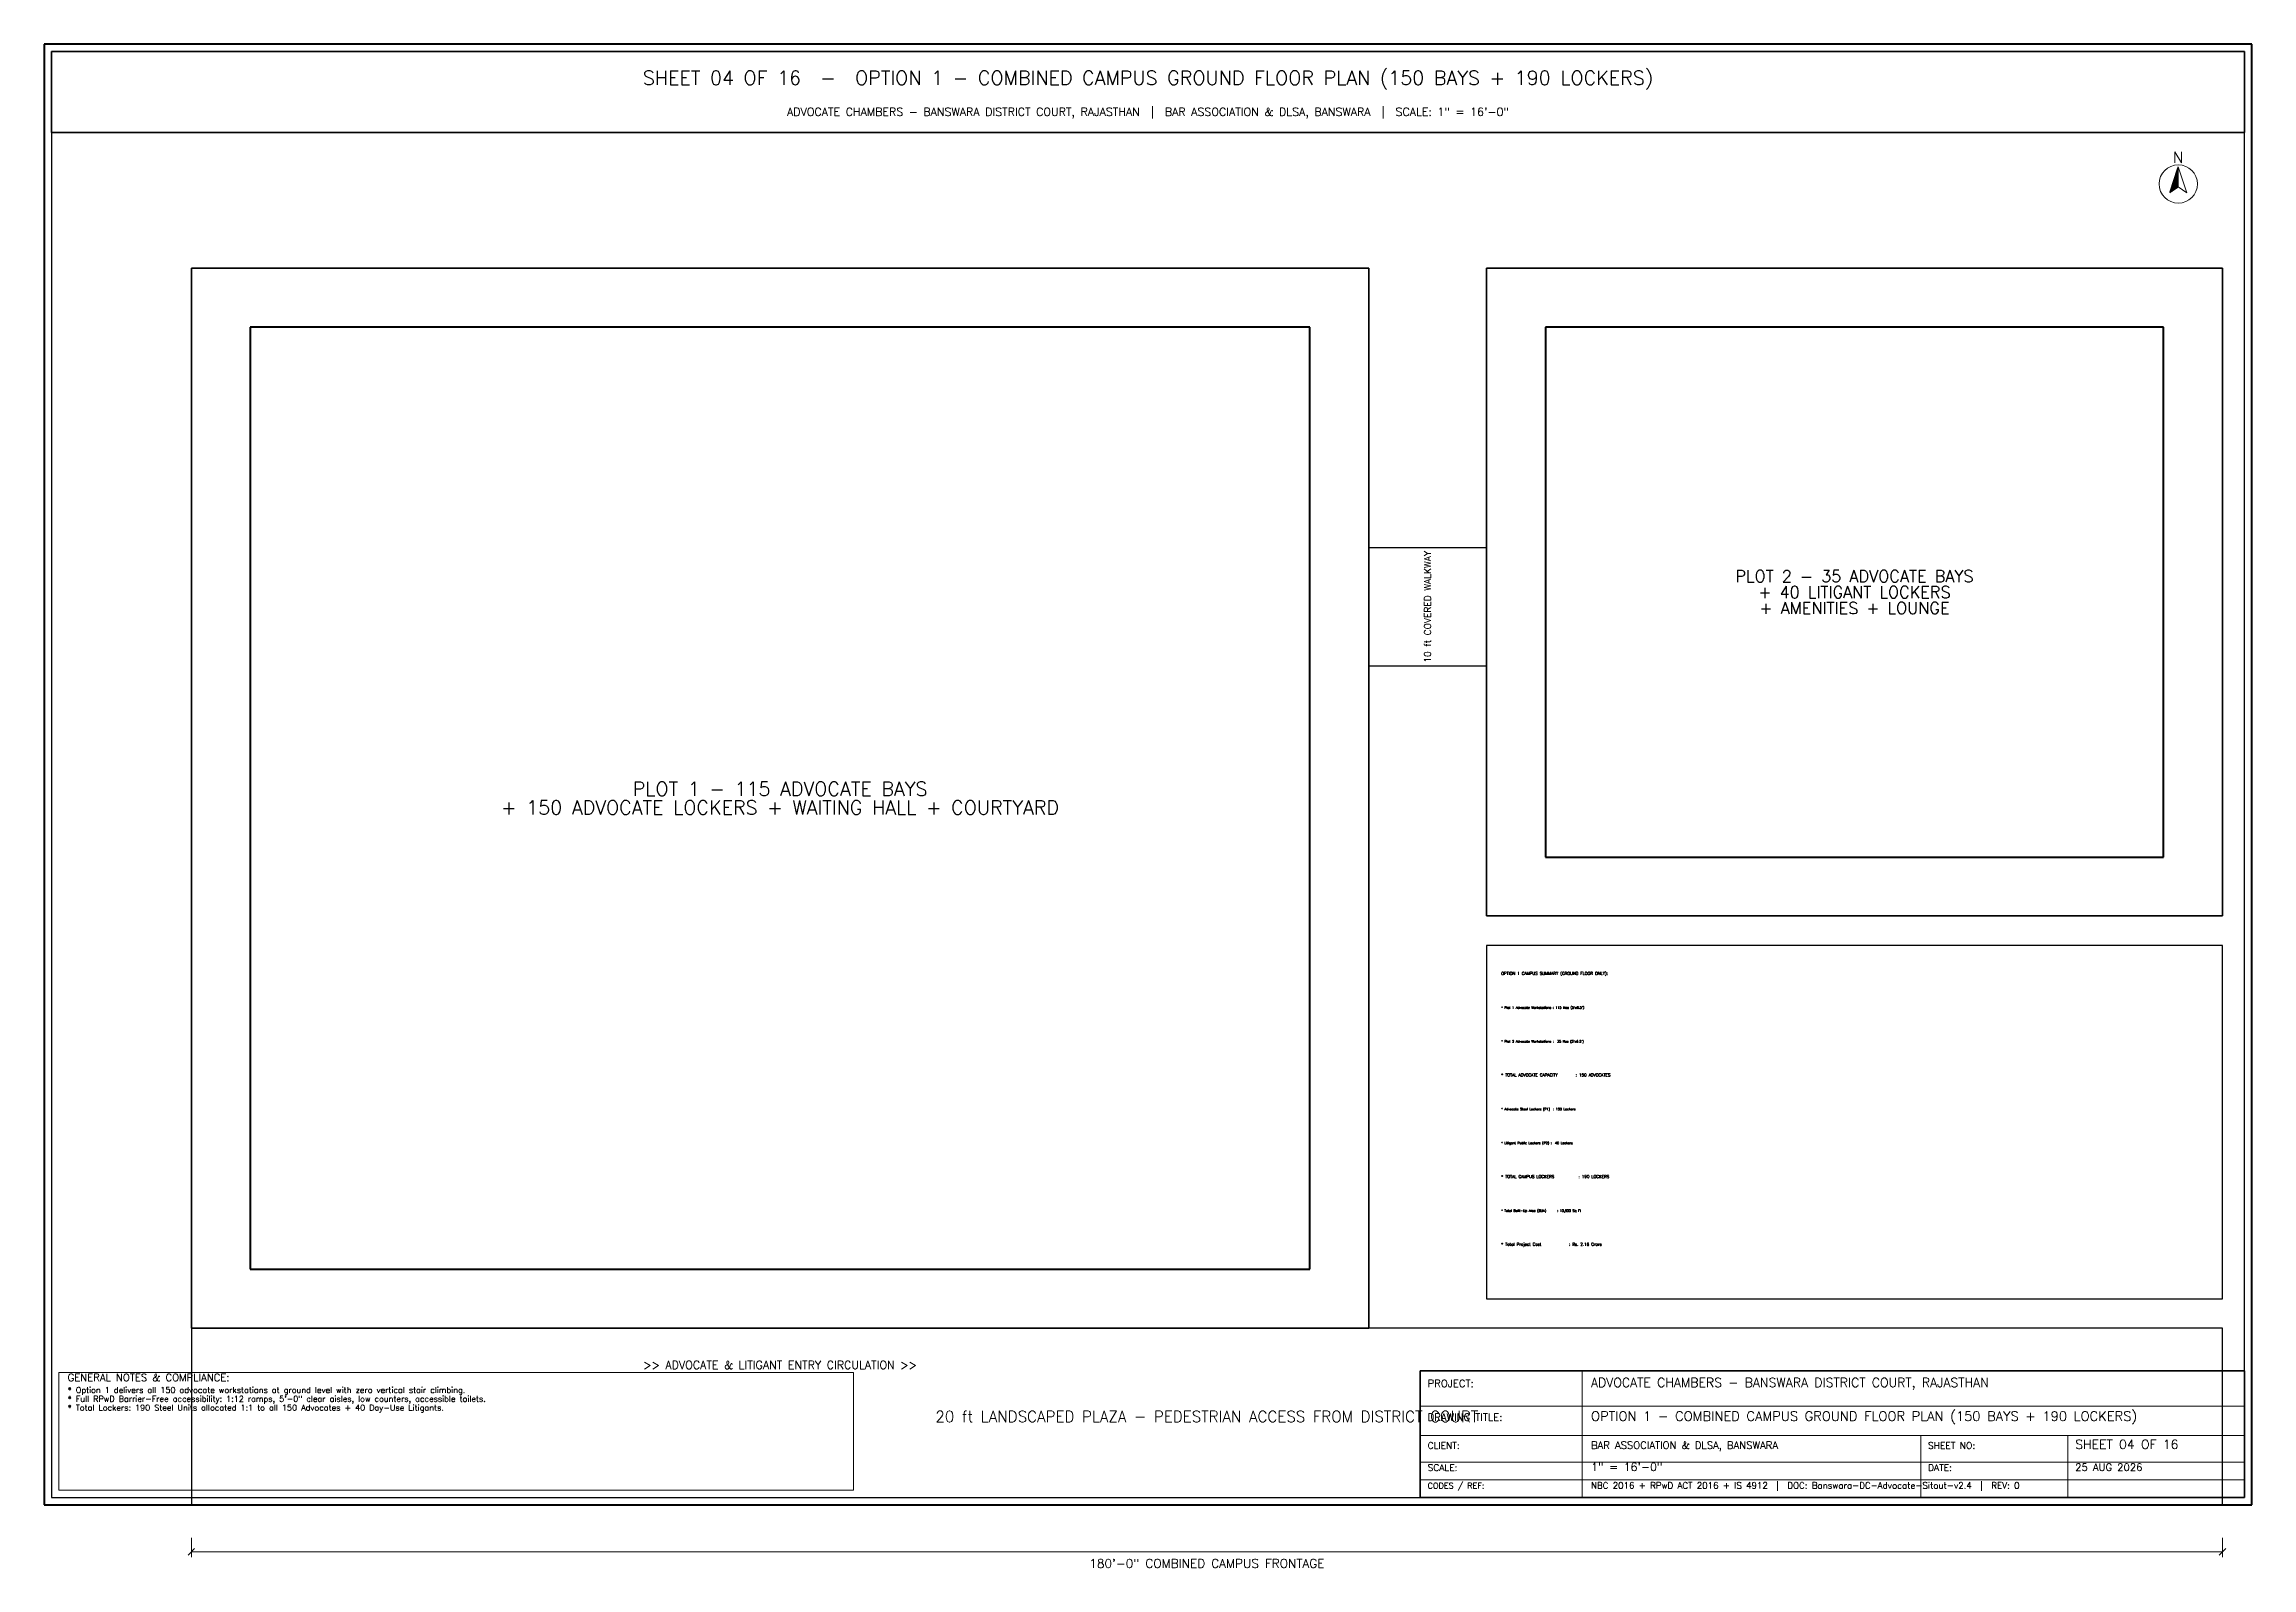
# Model space of a CAD drawing. Header units: inches. Extents: x 0 to 1800, y -51 to 1191.
import ezdxf
from ezdxf.enums import TextEntityAlignment as Align

# ---------------------------------------------------------------- set-up
doc = ezdxf.new("R2010")
doc.units = ezdxf.units.IN
doc.header["$MEASUREMENT"] = 0
for name, color, linetype in [('A-ACC', 5, 'Continuous'), ('A-DIM', 4, 'Continuous'), ('A-ROOF', 5, 'Continuous'), ('A-SITE', 2, 'Continuous'), ('A-TEXT', 7, 'Continuous'), ('A-TEXT-TTL', 7, 'Continuous'), ('A-TTLB', 7, 'Continuous'), ('A-WALL', 7, 'Continuous')]:
    doc.layers.add(name, color=color, linetype=linetype)
doc.styles.add('SIMPLEX', font='simplex.shx')

msp = doc.modelspace()

# ---------------------------------------------------------------- hatches: boundary and pattern name
at = {"layer": 'A-TTLB'}
h = msp.add_hatch(dxfattribs=at)
h.set_pattern_fill('SOLID')
h.paths.add_polyline_path([(1740, 1090.7), (1733, 1069.6), (1740, 1074.3)])

# ---------------------------------------------------------------- linework, layer by layer
at = {"layer": 'A-DIM', "lineweight": 30}
for p, q in [((117.3, -41.1), (122.7, -35.7)), ((1773.3, -41.1), (1778.7, -35.7))]:
    msp.add_line(p, q, dxfattribs=at)
at = {"layer": 'A-DIM', "lineweight": 13}
for p, q in [((120, -27), (120, -42.6)), ((1776, -27), (1776, -42.6))]:
    msp.add_line(p, q, dxfattribs=at)
at = {"layer": 'A-DIM', "lineweight": 18}
msp.add_line((120, -38.4), (1776, -38.4), dxfattribs=at)
at = {"layer": 'A-ROOF', "lineweight": 25}
for p, q in [((1176, 780), (1080, 780)), ((1080, 780), (1080, 684)), ((1176, 684), (1176, 780)), ((1080, 684), (1176, 684))]:
    msp.add_line(p, q, dxfattribs=at)
at = {"layer": 'A-SITE', "lineweight": 35}
for p, q in [((1080, 1008), (120, 1008)), ((120, 1008), (120, 144)), ((1080, 144), (1080, 1008)), ((1776, 1008), (1176, 1008)), ((1176, 1008), (1176, 480)), ((1776, 480), (1776, 1008)), ((1176, 480), (1776, 480)), ((120, 144), (1080, 144))]:
    msp.add_line(p, q, dxfattribs=at)
at = {"layer": 'A-SITE', "lineweight": 30}
for p, q in [((1776, 144), (120, 144)), ((120, 144), (120, 0)), ((1776, 0), (1776, 144)), ((120, 0), (1776, 0))]:
    msp.add_line(p, q, dxfattribs=at)
at = {"layer": 'A-TTLB', "lineweight": 50}
for p, q in [((1800, 1190.7), (0, 1190.7)), ((0, 1190.7), (0, 0)), ((1800, 0), (1800, 1190.7)), ((0, 0), (1800, 0))]:
    msp.add_line(p, q, dxfattribs=at)
at = {"layer": 'A-TTLB', "lineweight": 25}
for p, q in [((1794, 1184.7), (6, 1184.7)), ((6, 1184.7), (6, 6)), ((1794, 6), (1794, 1184.7)), ((1776, 456), (1176, 456)), ((1176, 456), (1176, 168)), ((1776, 168), (1776, 456)), ((1176, 168), (1776, 168)), ((6, 6), (1794, 6))]:
    msp.add_line(p, q, dxfattribs=at)
at = {"layer": 'A-TTLB', "lineweight": 35}
for p, q in [((1794, 1184.7), (6, 1184.7)), ((6, 1184.7), (6, 1118.7)), ((1794, 1118.7), (1794, 1184.7)), ((6, 1118.7), (1794, 1118.7)), ((1794, 109.2), (1122, 109.2)), ((1122, 109.2), (1122, 6)), ((1794, 6), (1794, 109.2)), ((1122, 6), (1794, 6))]:
    msp.add_line(p, q, dxfattribs=at)
at = {"layer": 'A-TTLB', "lineweight": 20}
for p, q in [((1740, 1090.7), (1747, 1069.6)), ((1747, 1069.6), (1740, 1074.3)), ((660, 108), (12, 108)), ((12, 108), (12, 12)), ((660, 12), (660, 108)), ((1254, 6), (1254, 109.2)), ((1122, 80.4), (1794, 80.4)), ((1122, 56.4), (1794, 56.4)), ((1530, 6), (1530, 56.4)), ((1650, 6), (1650, 56.4)), ((1122, 34.8), (1794, 34.8)), ((1122, 20.4), (1794, 20.4)), ((12, 12), (660, 12))]:
    msp.add_line(p, q, dxfattribs=at)
msp.add_circle((1740, 1076.7), 15.6, dxfattribs=at)
at = {"layer": 'A-WALL', "lineweight": 50}
for p, q in [((1032, 960), (168, 960)), ((168, 960), (168, 192)), ((1032, 192), (1032, 960)), ((1728, 960), (1224, 960)), ((1224, 960), (1224, 528)), ((1728, 528), (1728, 960)), ((1224, 528), (1728, 528)), ((168, 192), (1032, 192))]:
    msp.add_line(p, q, dxfattribs=at)

# ---------------------------------------------------------------- texts
at = {"layer": 'A-ACC', "style": 'SIMPLEX'}
msp.add_text('>> ADVOCATE & LITIGANT ENTRY CIRCULATION >>', height=6.6, dxfattribs=at).set_placement((600, 114), align=Align.MIDDLE_CENTER)
at = {"layer": 'A-DIM', "style": 'SIMPLEX'}
msp.add_text('180\'-0" COMBINED CAMPUS FRONTAGE', height=7.2, dxfattribs=at).set_placement((948, -44.2), align=Align.TOP_CENTER)
at = {"layer": 'A-TEXT', "style": 'SIMPLEX'}
for s, height, p in [("* Plot 1 Advocate Workstations : 115 Nos (5'x6.5')", 1.92, (1188, 404.4)), ("* Plot 2 Advocate Workstations :  35 Nos (5'x6.5')", 1.92, (1188, 376.8)), ('* Advocate Steel Lockers (P1)  : 150 Lockers', 1.92, (1188, 321.6)), ('* Litigant Public Lockers (P2) :  40 Lockers', 1.92, (1188, 294)), ('* Total Built-Up Area (BUA)    : 10,500 Sq Ft', 1.92, (1188, 238.8)), ('* Option 1 delivers all 150 advocate workstations at ground level with zero vertical stair climbing.', 4.8, (19.2, 91.2)), ('* Full RPwD Barrier-Free accessibility: 1:12 ramps, 5\'-0" clear aisles, low counters, accessible toilets.', 4.8, (19.2, 84)), ('* Total Lockers: 190 Steel Units allocated 1:1 to all 150 Advocates + 40 Day-Use Litigants.', 4.8, (19.2, 76.8)), ('BAR ASSOCIATION & DLSA, BANSWARA', 6, (1261.2, 45.6)), ('NBC 2016 + RPwD ACT 2016 + IS 4912  |  DOC: Banswara-DC-Advocate-Sitout-v2.4  |  REV: 0', 5.16, (1261.2, 13.2)), ('1" = 16\'-0"', 6.6, (1261.2, 27.6)), ('25 AUG 2026', 6, (1656, 27.6))]:
    msp.add_text(s, height=height, dxfattribs=at).set_placement(p)
at = {"layer": 'A-TEXT-TTL', "style": 'SIMPLEX'}
for s, height, p in [('SHEET 04 OF 16  -  OPTION 1 - COMBINED CAMPUS GROUND FLOOR PLAN (150 BAYS + 190 LOCKERS)', 11.4, (900, 1163.1)), ('ADVOCATE CHAMBERS - BANSWARA DISTRICT COURT, RAJASTHAN  |  BAR ASSOCIATION & DLSA, BANSWARA  |  SCALE: 1" = 16\'-0"', 6.6, (900, 1135.5)), ('N', 9, (1740, 1098.3)), ('PLOT 2 - 35 ADVOCATE BAYS', 9.6, (1476, 757)), ('+ 40 LITIGANT LOCKERS', 9.6, (1476, 744)), ('+ AMENITIES + LOUNGE', 9.6, (1476, 731)), ('PLOT 1 - 115 ADVOCATE BAYS', 11.4, (600, 583.7)), ('+ 150 ADVOCATE LOCKERS + WAITING HALL + COURTYARD', 11.4, (600, 568.3)), ('20 ft LANDSCAPED PLAZA - PEDESTRIAN ACCESS FROM DISTRICT COURT', 9, (948, 72))]:
    msp.add_text(s, height=height, dxfattribs=at).set_placement(p, align=Align.MIDDLE_CENTER)
msp.add_text('10 ft COVERED WALKWAY', height=5.4, rotation=90, dxfattribs=at).set_placement((1128, 732), align=Align.MIDDLE_CENTER)
for s, height, p in [('OPTION 1 CAMPUS SUMMARY (GROUND FLOOR ONLY):', 2.4, (1188, 432)), ('* TOTAL ADVOCATE CAPACITY      : 150 ADVOCATES', 2.4, (1188, 349.2)), ('* TOTAL CAMPUS LOCKERS         : 190 LOCKERS', 2.4, (1188, 266.4)), ('* Total Project Cost           : Rs. 2.16 Crore', 2.4, (1188, 211.2)), ('GENERAL NOTES & COMPLIANCE:', 6, (19.2, 100.8)), ('PROJECT:', 6, (1128, 96)), ('ADVOCATE CHAMBERS - BANSWARA DISTRICT COURT, RAJASTHAN', 7.44, (1261.2, 96)), ('DRAWING TITLE:', 6, (1128, 68.4)), ('OPTION 1 - COMBINED CAMPUS GROUND FLOOR PLAN (150 BAYS + 190 LOCKERS)', 7.8, (1261.2, 68.4)), ('CLIENT:', 5.4, (1128, 45.6)), ('SHEET NO:', 5.4, (1536, 45.6)), ('SHEET 04 OF 16', 7.44, (1656, 45.6)), ('CODES / REF:', 4.8, (1128, 13.2)), ('SCALE:', 5.4, (1128, 27.6)), ('DATE:', 5.4, (1536, 27.6))]:
    msp.add_text(s, height=height, dxfattribs=at).set_placement(p)

doc.saveas('drawing.dxf')
